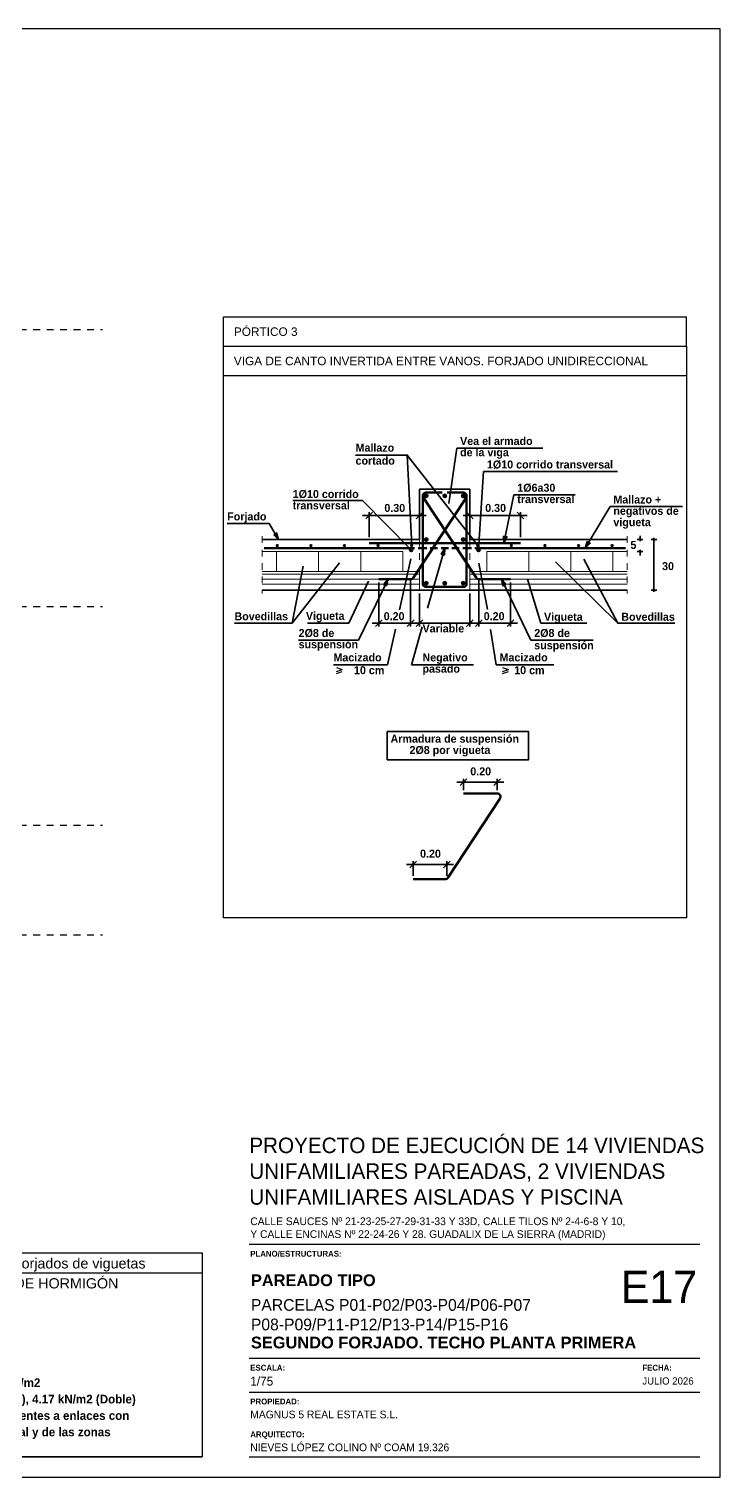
# Model space of a CAD drawing. Extents: x 2455 to 9764, y -806 to 181.
# Drawn here: x 5010.83 to 5021.11, y -409.26 to -387.73 of the extents above; entities that cross this region are included whole.
import ezdxf
from ezdxf.enums import TextEntityAlignment as Align

# ---------------------------------------------------------------- set-up
doc = ezdxf.new("R2010")
doc.units = 0
doc.header["$LTSCALE"] = 0.2
doc.header["$MEASUREMENT"] = 0
for name, pattern in [('DASHDOT', [1, 0.5, -0.25, 0, -0.25]), ('RAYITAS', [0.375, 0.25, -0.125]), ('TRAZO_Y_PUNTO', [1, 0.5, -0.25, 0, -0.25])]:
    doc.linetypes.add(name, pattern=pattern)
doc.layers.get('0').update_dxf_attribs({"linetype": 'CONTINUOUS'})
for name, color, linetype, lineweight in [('0-CYPE1', 2, 'CONTINUOUS', 18), ('0-CYPE2', 4, 'CONTINUOUS', 35), ('0-CYPE3', 5, 'CONTINUOUS', 50), ('0-CYPE4', 6, 'CONTINUOUS', 70)]:
    doc.layers.add(name, color=color, linetype=linetype, lineweight=lineweight)
for name, color, linetype in [('01_cajetín', 7, 'CONTINUOUS'), ('01_texto cartela', 4, 'CONTINUOUS'), ('02_ejes', 38, 'RAYITAS'), ('07-TEXTOS', 7, 'CONTINUOUS'), ('CUADRO_LINEAS', 7, 'CONTINUOUS'), ('CYPECABECERA', 2, 'CONTINUOUS'), ('DETALLE', 2, 'CONTINUOUS'), ('TAB_CAR_FORJS', 7, 'CONTINUOUS')]:
    doc.layers.add(name, color=color, linetype=linetype)
doc.layers.add('01_cartela', color=6, linetype='CONTINUOUS', plot=False)
doc.styles.add('BERNARDO', font='GOTHICB.TTF')
doc.styles.add('Century Gothic', font='', dxfattribs={"height": 2})
doc.styles.add('Century Gothic_3', font='', dxfattribs={"height": 4.5})
doc.styles.add('Century Gothic_5', font='', dxfattribs={"height": 2.5})
doc.styles.add('Century Gothic_6', font='', dxfattribs={"height": 11})
doc.styles.add('Estilo1', font='swissel.ttf')
doc.styles.add('NIEVES3', font='swisseb.ttf')
doc.styles.get('Century Gothic').set_extended_font_data('Century Gothic')
doc.styles.get('Century Gothic_3').set_extended_font_data('Century Gothic')
doc.styles.get('Century Gothic_5').set_extended_font_data('Century Gothic')
doc.styles.get('Century Gothic_6').set_extended_font_data('Century Gothic')

# ---------------------------------------------------------------- blocks, each defined once
blk = doc.blocks.new('BUBBLE1')
at = {"color": 2, "linetype": 'Continuous'}
for p, q in [((-1.17, 0), (0.5, 0)), ((0, 0.85), (0, -0.85))]:
    blk.add_line(p, q, dxfattribs=at)
at = {"color": 5, "linetype": 'Continuous', "const_width": 0.075}
blk.add_lwpolyline([(-0.47, -0.47), (0.47, 0.47)], dxfattribs=at)

msp = doc.modelspace()

# ---------------------------------------------------------------- hatches: boundary and pattern name
at = {"layer": '0-CYPE2'}
h = msp.add_hatch(color=256, dxfattribs=at)
edge = h.paths.add_edge_path()
edge.add_arc((5016.739, -394.673), 0.025, 0, 360)
h = msp.add_hatch(color=256, dxfattribs=at)
edge = h.paths.add_edge_path()
edge.add_arc((5017.014, -394.673), 0.025, 0, 360)
h = msp.add_hatch(color=256, dxfattribs=at)
edge = h.paths.add_edge_path()
edge.add_arc((5017.289, -394.673), 0.025, 0, 360)
for points in [[(5014.471, -395.25), (5014.544, -395.323), (5014.514, -395.224)], [(5017.89, -395.271), (5017.894, -395.374), (5017.939, -395.281)], [(5019.134, -395.35), (5019.104, -395.449), (5019.177, -395.376)], [(5017.01, -395.552), (5017.014, -395.449), (5016.962, -395.538)], [(5016.15, -396.012), (5016.171, -395.911), (5016.105, -395.99)], [(5017.923, -395.99), (5017.857, -395.911), (5017.878, -396.012)]]:
    msp.add_hatch(color=256, dxfattribs=at).paths.add_polyline_path(points)
h = msp.add_hatch(color=256, dxfattribs=at)
edge = h.paths.add_edge_path()
edge.add_arc((5016.739, -395.323), 0.025, 0, 360)
h = msp.add_hatch(color=256, dxfattribs=at)
edge = h.paths.add_edge_path()
edge.add_arc((5017.289, -395.323), 0.025, 0, 360)
h = msp.add_hatch(color=256, dxfattribs=at)
edge = h.paths.add_edge_path()
edge.add_arc((5014.523, -395.411), 0.0125, 0, 360)
h = msp.add_hatch(color=256, dxfattribs=at)
edge = h.paths.add_edge_path()
edge.add_arc((5015.023, -395.411), 0.0125, 0, 360)
h = msp.add_hatch(color=256, dxfattribs=at)
edge = h.paths.add_edge_path()
edge.add_arc((5015.523, -395.411), 0.0125, 0, 360)
h = msp.add_hatch(color=256, dxfattribs=at)
edge = h.paths.add_edge_path()
edge.add_arc((5016.023, -395.411), 0.0125, 0, 360)
h = msp.add_hatch(color=256, dxfattribs=at)
edge = h.paths.add_edge_path()
edge.add_arc((5016.514, -395.475), 0.025, 0, 360)
h = msp.add_hatch(color=256, dxfattribs=at)
edge = h.paths.add_edge_path()
edge.add_arc((5016.523, -395.411), 0.0125, 0, 360)
h = msp.add_hatch(color=256, dxfattribs=at)
edge = h.paths.add_edge_path()
edge.add_arc((5017.514, -395.475), 0.025, 0, 360)
h = msp.add_hatch(color=256, dxfattribs=at)
edge = h.paths.add_edge_path()
edge.add_arc((5017.504, -395.411), 0.0125, 0, 360)
h = msp.add_hatch(color=256, dxfattribs=at)
edge = h.paths.add_edge_path()
edge.add_arc((5018.004, -395.411), 0.0125, 0, 360)
h = msp.add_hatch(color=256, dxfattribs=at)
edge = h.paths.add_edge_path()
edge.add_arc((5018.504, -395.411), 0.0125, 0, 360)
h = msp.add_hatch(color=256, dxfattribs=at)
edge = h.paths.add_edge_path()
edge.add_arc((5019.004, -395.411), 0.0125, 0, 360)
h = msp.add_hatch(color=256, dxfattribs=at)
edge = h.paths.add_edge_path()
edge.add_arc((5019.504, -395.411), 0.0125, 0, 360)
h = msp.add_hatch(color=256, dxfattribs=at)
edge = h.paths.add_edge_path()
edge.add_arc((5016.739, -395.973), 0.025, 0, 360)
h = msp.add_hatch(color=256, dxfattribs=at)
edge = h.paths.add_edge_path()
edge.add_arc((5017.014, -395.973), 0.025, 0, 360)
h = msp.add_hatch(color=256, dxfattribs=at)
edge = h.paths.add_edge_path()
edge.add_arc((5017.289, -395.973), 0.025, 0, 360)

# ---------------------------------------------------------------- linework, layer by layer
at = {"layer": '0-CYPE1', "linetype": 'DASHDOT'}
for p, q in [((5014.301, -395.273), (5014.301, -396.123)), ((5016.639, -395.323), (5016.639, -395.798)), ((5017.389, -395.323), (5017.389, -395.798)), ((5019.727, -395.273), (5019.727, -396.123))]:
    msp.add_line(p, q, dxfattribs=at)
at = {"layer": '0-CYPE1'}
for p, q in [((5016.389, -395.499), (5014.301, -395.499)), ((5014.513, -395.798), (5014.513, -395.499)), ((5015.138, -395.798), (5015.138, -395.499)), ((5015.764, -395.798), (5015.764, -395.499)), ((5016.389, -395.798), (5016.389, -395.499)), ((5017.639, -395.499), (5019.727, -395.499)), ((5017.639, -395.798), (5017.639, -395.499)), ((5018.264, -395.798), (5018.264, -395.499)), ((5018.889, -395.798), (5018.889, -395.499)), ((5019.514, -395.798), (5019.514, -395.499)), ((5016.639, -395.798), (5014.301, -395.798)), ((5016.639, -395.798), (5016.639, -396.073)), ((5017.389, -395.798), (5019.727, -395.798)), ((5017.389, -395.798), (5017.389, -396.073)), ((5016.639, -395.836), (5014.301, -395.836)), ((5016.639, -395.911), (5014.301, -395.911)), ((5016.639, -395.986), (5014.301, -395.986)), ((5017.389, -395.836), (5019.727, -395.836)), ((5017.389, -395.911), (5019.727, -395.911)), ((5017.389, -395.986), (5019.727, -395.986))]:
    msp.add_line(p, q, dxfattribs=at)
at = {"layer": '0-CYPE2'}
for p, q in [((5015.688, -394.066), (5016.457, -394.066)), ((5017.192, -393.962), (5017.073, -394.784)), ((5017.192, -393.962), (5018.471, -393.962)), ((5017.514, -395.475), (5017.592, -394.312)), ((5017.592, -394.312), (5019.581, -394.312)), ((5016.639, -394.573), (5016.639, -395.323)), ((5016.639, -394.573), (5017.389, -394.573)), ((5017.389, -394.573), (5017.389, -395.323)), ((5017.894, -395.374), (5018.043, -394.657)), ((5018.043, -394.657), (5018.955, -394.657)), ((5014.753, -394.741), (5015.792, -394.741)), ((5016.514, -395.475), (5015.792, -394.741)), ((5015.939, -394.914), (5015.839, -395.014)), ((5015.889, -395.285), (5015.889, -394.914)), ((5016.689, -394.914), (5016.589, -395.014)), ((5017.339, -394.914), (5017.439, -395.014)), ((5018.089, -394.914), (5018.189, -395.014)), ((5018.139, -395.285), (5018.139, -394.914)), ((5019.472, -394.832), (5019.104, -395.449)), ((5019.472, -394.832), (5020.552, -394.832)), ((5013.779, -395.083), (5014.401, -395.083)), ((5014.401, -395.083), (5014.544, -395.323)), ((5015.939, -394.964), (5015.789, -394.964)), ((5016.639, -394.964), (5015.889, -394.964)), ((5016.589, -394.964), (5016.739, -394.964)), ((5017.439, -394.964), (5017.289, -394.964)), ((5017.389, -394.964), (5018.139, -394.964)), ((5018.089, -394.964), (5018.239, -394.964)), ((5014.301, -395.323), (5016.639, -395.323)), ((5017.389, -395.323), (5019.727, -395.323)), ((5020.125, -396.023), (5020.125, -395.373)), ((5017.014, -395.449), (5016.758, -396.345)), ((5014.744, -396.565), (5015.45, -395.67)), ((5014.908, -395.716), (5014.744, -396.565)), ((5016.508, -395.608), (5016.343, -396.366)), ((5017.52, -395.671), (5017.648, -396.361)), ((5015.589, -396.565), (5015.88, -395.941)), ((5016.171, -395.911), (5015.733, -396.82)), ((5016.033, -395.961), (5016.033, -396.615)), ((5016.507, -395.911), (5016.507, -396.615)), ((5017.521, -395.911), (5017.521, -396.615)), ((5017.857, -395.911), (5018.295, -396.82)), ((5017.994, -395.961), (5017.994, -396.615)), ((5018.441, -396.565), (5018.246, -395.911)), ((5014.301, -396.073), (5019.727, -396.073)), ((5016.639, -396.123), (5016.639, -396.615)), ((5017.389, -396.123), (5017.389, -396.615)), ((5013.887, -396.565), (5014.744, -396.565)), ((5014.971, -396.565), (5015.589, -396.565)), ((5016.083, -396.565), (5015.933, -396.565)), ((5015.983, -396.615), (5016.083, -396.515)), ((5016.507, -396.565), (5016.033, -396.565)), ((5016.28, -396.656), (5016.165, -397.183)), ((5016.457, -396.615), (5016.557, -396.515)), ((5016.457, -396.565), (5016.607, -396.565)), ((5016.68, -396.619), (5016.519, -397.183)), ((5016.689, -396.565), (5016.539, -396.565)), ((5016.689, -396.515), (5016.589, -396.615)), ((5017.389, -396.565), (5016.639, -396.565)), ((5017.439, -396.515), (5017.339, -396.615)), ((5017.339, -396.565), (5017.489, -396.565)), ((5017.571, -396.565), (5017.421, -396.565)), ((5017.471, -396.615), (5017.571, -396.515)), ((5017.521, -396.565), (5017.994, -396.565)), ((5017.696, -396.661), (5017.779, -397.183)), ((5017.944, -396.615), (5018.044, -396.515)), ((5017.944, -396.565), (5018.094, -396.565)), ((5018.441, -396.565), (5019.125, -396.565)), ((5019.59, -396.565), (5020.434, -396.565)), ((5014.841, -396.82), (5015.733, -396.82)), ((5018.295, -396.82), (5019.223, -396.82)), ((5015.359, -397.183), (5016.165, -397.183)), ((5016.633, -397.183), (5016.519, -397.183)), ((5016.633, -397.183), (5017.441, -397.183)), ((5017.779, -397.183), (5018.637, -397.183)), ((5017.343, -398.931), (5017.193, -398.931)), ((5017.243, -398.981), (5017.343, -398.881)), ((5017.293, -399.049), (5017.293, -398.881)), ((5017.793, -398.931), (5017.293, -398.931)), ((5017.743, -398.981), (5017.843, -398.881)), ((5017.743, -398.931), (5017.893, -398.931)), ((5017.793, -399.049), (5017.793, -398.881)), ((5016.496, -400.205), (5016.596, -400.105)), ((5016.546, -400.324), (5016.546, -400.105)), ((5016.996, -400.205), (5017.096, -400.105)), ((5017.046, -400.324), (5017.046, -400.105)), ((5016.596, -400.155), (5016.446, -400.155)), ((5017.046, -400.155), (5016.546, -400.155)), ((5016.996, -400.155), (5017.146, -400.155))]:
    msp.add_line(p, q, dxfattribs=at)
for points in [[(5017.504, -395.411), (5016.457, -394.066), (5016.523, -395.411)], [(5014.471, -395.25), (5014.514, -395.224)], [(5017.89, -395.271), (5017.939, -395.281)], [(5019.134, -395.35), (5019.177, -395.376)], [(5017.01, -395.552), (5016.962, -395.538)], [(5018.662, -395.655), (5019.59, -396.565), (5019.084, -395.613)], [(5016.15, -396.012), (5016.105, -395.99)], [(5017.923, -395.99), (5017.878, -396.012)]]:
    msp.add_lwpolyline(points, dxfattribs=at)
for points in [[(5014.471, -395.25), (5014.544, -395.323), (5014.514, -395.224)], [(5017.89, -395.271), (5017.894, -395.374), (5017.939, -395.281)], [(5019.134, -395.35), (5019.104, -395.449), (5019.177, -395.376)], [(5017.01, -395.552), (5017.014, -395.449), (5016.962, -395.538)], [(5016.15, -396.012), (5016.171, -395.911), (5016.105, -395.99)], [(5017.923, -395.99), (5017.857, -395.911), (5017.878, -396.012)], [(5016.158, -398.177), (5016.158, -398.596), (5018.262, -398.596), (5018.262, -398.177), (5016.158, -398.177)]]:
    msp.add_lwpolyline(points, close=True, dxfattribs=at)
for centre, radius in [((5016.739, -394.673), 0.025), ((5017.014, -394.673), 0.025), ((5017.289, -394.673), 0.025), ((5016.739, -395.323), 0.025), ((5017.289, -395.323), 0.025), ((5014.523, -395.411), 0.0125), ((5015.023, -395.411), 0.0125), ((5015.523, -395.411), 0.0125), ((5016.023, -395.411), 0.0125), ((5016.514, -395.475), 0.025), ((5016.523, -395.411), 0.0125), ((5017.514, -395.475), 0.025), ((5017.504, -395.411), 0.0125), ((5018.004, -395.411), 0.0125), ((5018.504, -395.411), 0.0125), ((5019.004, -395.411), 0.0125), ((5019.504, -395.411), 0.0125), ((5016.739, -395.973), 0.025), ((5017.014, -395.973), 0.025), ((5017.289, -395.973), 0.025)]:
    msp.add_circle(centre, radius, dxfattribs=at)
at = {"layer": '0-CYPE3'}
for p, q in [((5016.689, -394.673), (5016.689, -395.986)), ((5017.339, -395.986), (5017.339, -394.673)), ((5016.726, -396.023), (5017.301, -396.023))]:
    msp.add_line(p, q, dxfattribs=at)
for centre, start, end in [((5016.726, -395.986), 180, 270), ((5017.301, -395.986), 270, 360)]:
    msp.add_arc(centre, 0.0375, start, end, dxfattribs=at)
at = {"layer": '0-CYPE4'}
for p, q in [((5017.331, -394.7), (5016.548, -395.888)), ((5016.697, -394.7), (5017.479, -395.888)), ((5016.976, -394.623), (5016.739, -394.623)), ((5017.289, -394.623), (5017.051, -394.623)), ((5015.889, -395.374), (5018.139, -395.374)), ((5014.326, -395.449), (5016.564, -395.449)), ((5016.617, -395.449), (5016.747, -395.449)), ((5016.798, -395.449), (5016.908, -395.449)), ((5016.959, -395.449), (5017.068, -395.449)), ((5017.12, -395.449), (5017.229, -395.449)), ((5017.281, -395.449), (5017.41, -395.449)), ((5019.702, -395.449), (5017.464, -395.449)), ((5016.033, -395.911), (5016.507, -395.911)), ((5017.994, -395.911), (5017.521, -395.911)), ((5017.835, -399.176), (5017.061, -400.351)), ((5017.793, -399.099), (5017.293, -399.099)), ((5016.546, -400.374), (5017.019, -400.374))]:
    msp.add_line(p, q, dxfattribs=at)
for centre, start, end in [((5016.739, -394.673), 90, 213.3662), ((5017.289, -394.673), 326.6338, 90), ((5016.507, -395.861), 270, 326.6338), ((5017.521, -395.861), 213.3662, 270), ((5017.793, -399.149), 326.6338, 90), ((5017.019, -400.324), 270, 326.6338)]:
    msp.add_arc(centre, 0.05, start, end, dxfattribs=at)
at = {"layer": '01_cartela', "color": 3}
msp.add_lwpolyline([(4990.47, -387.729), (4990.47, -409.264), (5021.108, -409.264), (5021.108, -387.729)], close=True, dxfattribs=at)
at = {"layer": '01_texto cartela', "color": 5}
for p, q in [((5014.107, -405.803), (5020.808, -405.803)), ((5014.107, -407.497), (5020.808, -407.497)), ((5014.107, -408), (5020.808, -408)), ((5014.107, -408.964), (5020.808, -408.964))]:
    msp.add_line(p, q, dxfattribs=at)
at = {"layer": '02_ejes', "color": 120, "linetype": 'TRAZO_Y_PUNTO', "ltscale": 0.5}
for p, q in [((4991.295, -392.199, 0), (5011.925, -392.199, 0)), ((4991.295, -396.319, 0), (5011.925, -396.319, 0)), ((4991.295, -399.569, 0), (5011.925, -399.569, 0)), ((4991.295, -401.199, 0), (5011.925, -401.199, 0))]:
    msp.add_line(p, q, dxfattribs=at)
at = {"layer": '07-TEXTOS', "color": 5}
for p, q in [((5015.402, -397.224), (5015.489, -397.254)), ((5015.402, -397.284), (5015.489, -397.254)), ((5015.402, -397.314), (5015.489, -397.284)), ((5017.873, -397.224), (5017.96, -397.254)), ((5017.873, -397.284), (5017.96, -397.254)), ((5017.873, -397.314), (5017.96, -397.284))]:
    msp.add_line(p, q, dxfattribs=at)
at = {"layer": 'CUADRO_LINEAS'}
msp.add_line((5007.985, -408.964), (5013.404, -408.964), dxfattribs=at)
at = {"layer": 'CYPECABECERA', "color": 7, "linetype": 'Continuous'}
for p, q in [((5013.725, -396.939), (5013.725, -392.009)), ((5013.725, -396.939), (5013.725, -392.009)), ((5013.725, -392.009), (5020.608, -392.009)), ((5020.608, -392.445), (5020.608, -392.009)), ((5013.725, -396.939), (5013.725, -392.445)), ((5013.725, -396.939), (5013.725, -392.445)), ((5013.725, -392.882), (5020.608, -392.882))]:
    msp.add_line(p, q, dxfattribs=at)
msp.add_lwpolyline([(5013.725, -392.445), (5020.608, -392.445), (5020.608, -400.949), (5013.725, -400.949)], close=True, dxfattribs=at)
at = {"layer": 'DETALLE', "color": 7}
msp.add_lwpolyline([(5007.985, -405.93), (5013.404, -405.93), (5013.404, -408.964), (5007.985, -408.964)], close=True, dxfattribs=at)
at = {"layer": 'TAB_CAR_FORJS', "color": 5, "linetype": 'Continuous'}
msp.add_line((5007.985, -406.227), (5013.404, -406.227), dxfattribs=at)

# ---------------------------------------------------------------- block references
at = {"layer": '0-CYPE2', "xscale": 0.04984615384614699, "yscale": 0.04984615384614699, "zscale": 0.04984615384614699}
for p, rotation in [((5019.92, -395.323), 270), ((5020.125, -395.323), 90), ((5019.92, -395.499), 90), ((5020.125, -396.073), 270)]:
    msp.add_blockref('BUBBLE1', p, dxfattribs=dict(at, rotation=rotation))

# ---------------------------------------------------------------- texts
at = {"color": 7, "linetype": 'Continuous', "style": 'Estilo1'}
for s, height, p in [('PÓRTICO 3', 0.1258, (5013.878, -392.293)), ('VIGA DE CANTO INVERTIDA ENTRE VANOS. FORJADO UNIDIRECCIONAL ', 0.12578, (5013.878, -392.729))]:
    msp.add_text(s, height=height, dxfattribs=at).set_placement(p)
at = {"layer": '01_cajetín', "color": 5, "style": 'Estilo1'}
for s, p in [('Tabla de características de forjados de viguetas ', (5008.05, -406.162)), ('FORJADO DE VIGUETAS DE HORMIGÓN', (5008.05, -406.459))]:
    msp.add_text(s, height=0.15221, dxfattribs=at).set_placement(p)
at = {"layer": '01_texto cartela', "color": 5}
for s, insert, char_height, width, attachment_point, style in [('\\PPROYECTO DE EJECUCIÓN DE 14 VIVIENDAS UNIFAMILIARES PAREADAS, 2 VIVIENDAS UNIFAMILIARES AISLADAS Y PISCINA', (5014.107, -403.833), 0.23, 6.82217, 1, 'Century Gothic_3'), ('CALLE SAUCES Nº 21-23-25-27-29-31-33 Y 33D, CALLE TILOS Nº 2-4-6-8 Y 10, \\PY CALLE ENCINAS Nº 22-24-26 Y 28. GUADALIX DE LA SIERRA (MADRID)', (5014.122, -405.403), 0.11455, 9.24681, 1, 'Century Gothic'), ('{\\fCentury Gothic|b1|i0|c0|p34;PLANO/ESTRUCTURAS: }', (5014.122, -405.9), 0.08701, 2.11715, 1, 'Century Gothic'), ('\\pt2.3273;\\PPARCELAS P01-P02/P03-P04/P06-P07\\PP08-P09/P11-P12/P13-P14/P15-P16 ', (5014.131, -407.085), 0.17455, 7.00908, 7, 'Century Gothic_5'), ('\\pt2.3273;SEGUNDO FORJADO. TECHO PLANTA PRIMERA', (5014.131, -407.353), 0.17455, 7.00908, 7, 'NIEVES3'), ('{\\fCentury Gothic|b1|i0|c0|p34;ESCALA: }', (5014.122, -407.595), 0.08701, 2.11715, 1, 'Century Gothic'), ('{\\fCentury Gothic|b1|i0|c0|p34;FECHA: }', (5019.953, -407.595), 0.08701, 2.11715, 1, 'Century Gothic'), ('1/75', (5014.122, -407.773), 0.1309, 2.11715, 1, 'Century Gothic'), ('JULIO 2026', (5019.953, -407.782), 0.1069, 3.50438, 1, 'Century Gothic'), ('{\\fCentury Gothic|b1|i0|c0|p34;PROPIEDAD:}', (5014.122, -408.097), 0.08701, 0.83709, 1, 'Century Gothic'), ('MAGNUS 5 REAL ESTATE S.L.', (5014.122, -408.276), 0.11455, 4.88231, 1, 'Century Gothic'), ('{\\fCentury Gothic|b1|i0|c0|p34;ARQUITECTO:}', (5014.122, -408.586), 0.08701, 0.83709, 1, 'Century Gothic'), ('NIEVES LÓPEZ COLINO Nº COAM 19.326', (5014.122, -408.765), 0.11455, 3.65153, 1, 'Century Gothic')]:
    msp.add_mtext(s, dxfattribs=dict(at, insert=insert, char_height=char_height, width=width, attachment_point=attachment_point, style=style))
at = {"layer": '01_texto cartela', "color": 1}
for s, insert, char_height, width, attachment_point, style in [('\\pt2.3273;PAREADO TIPO ', (5014.131, -406.427), 0.17455, 7.00908, 7, 'NIEVES3'), ('E17', (5020.769, -406.195), 0.4786, 1.04985, 3, 'Century Gothic_6')]:
    msp.add_mtext(s, dxfattribs=dict(at, insert=insert, char_height=char_height, width=width, attachment_point=attachment_point, style=style))
at = {"layer": '07-TEXTOS', "color": 5, "style": 'BERNARDO'}
for s, height, p in [('Vea el armado', 0.119, (5017.242, -393.952)), ('cortado', 0.119, (5015.688, -394.244)), ('Mallazo', 0.119, (5015.688, -394.051)), ('de la viga ', 0.119, (5017.242, -394.12)), ('1%%c10 corrido transversal', 0.119, (5017.642, -394.301)), ('1%%c6a30 ', 0.119, (5018.093, -394.647)), ('1%%c10 corrido', 0.119, (5014.753, -394.74)), ('transversal', 0.119, (5018.093, -394.816)), ('Mallazo + ', 0.119, (5019.522, -394.822)), ('Forjado', 0.119, (5013.779, -395.074)), ('transversal', 0.119, (5014.753, -394.909)), ('0.30', 0.119, (5016.116, -394.947)), ('0.30', 0.119, (5017.616, -394.947)), ('negativos de', 0.119, (5019.522, -394.99)), ('vigueta', 0.119, (5019.522, -395.159)), ('Bovedillas', 0.119, (5013.887, -396.559)), ('Vigueta', 0.119, (5014.949, -396.552)), ('0.20', 0.119, (5016.106, -396.557)), ('0.20', 0.119, (5017.594, -396.557)), ('Vigueta', 0.119, (5018.491, -396.566)), ('Bovedillas', 0.119, (5019.64, -396.566)), ('2%%c8 de ', 0.119, (5014.841, -396.807)), ('Variable', 0.119, (5016.684, -396.739)), ('2%%c8 de ', 0.119, (5018.345, -396.807)), ('suspensión', 0.119, (5014.841, -396.975)), ('suspensión', 0.119, (5018.345, -396.99)), ('Macizado', 0.119, (5015.359, -397.17)), ('Negativo', 0.119, (5016.683, -397.17)), ('Macizado', 0.119, (5017.829, -397.17)), (' 10 cm ', 0.119, (5015.62, -397.36)), ('pasado', 0.119, (5016.683, -397.338)), (' 10 cm ', 0.119, (5018.003, -397.36)), ('Armadura de suspensión', 0.119, (5016.208, -398.379)), ('2%%c8 por vigueta ', 0.119, (5016.49, -398.547)), ('0.20', 0.119, (5017.394, -398.864)), ('0.20', 0.119, (5016.647, -400.089)), ('Peso propio: 3.64 kN/m2 (Simple), 4.17 kN/m2 (Doble)', 0.12894, (5008.05, -408.208))]:
    msp.add_text(s, height=height, dxfattribs=at).set_placement(p, align=Align.BOTTOM_LEFT)
for s, height, p in [('5', 0.119, (5019.82, -395.402)), ('30', 0.1185, (5020.335, -395.717))]:
    msp.add_text(s, height=height, dxfattribs=at).set_placement(p, align=Align.MIDDLE_CENTER)
for s, p in [('Volumen de hormigón: 0.106 m3/m2', (5008.05, -407.925)), ('Nota: Consulte los detalles referentes a enlaces con', (5008.05, -408.414)), ('forjados de la estructura principal y de las zonas', (5008.05, -408.658))]:
    msp.add_text(s, height=0.12894, dxfattribs=at).set_placement(p)

doc.saveas('drawing.dxf')
